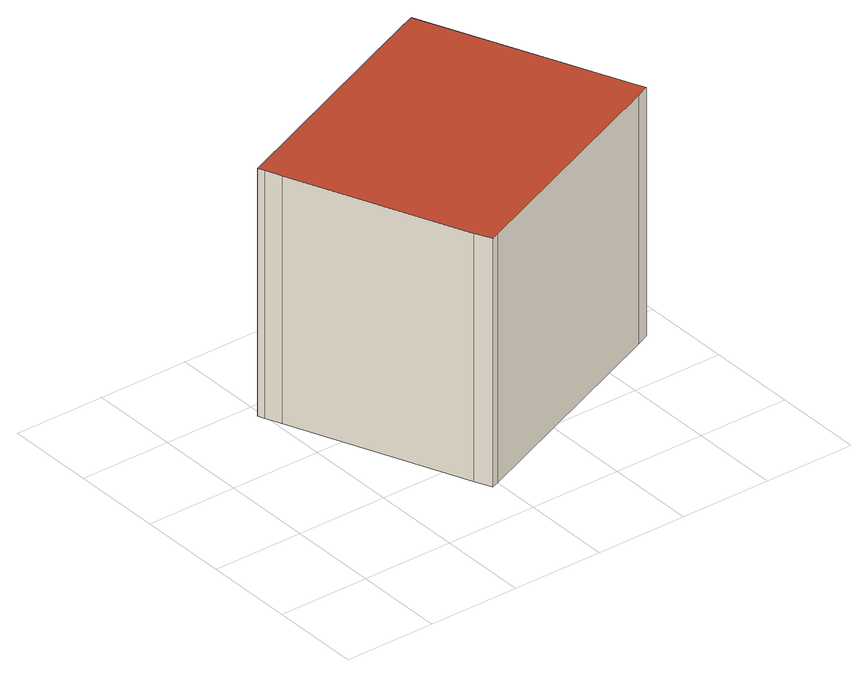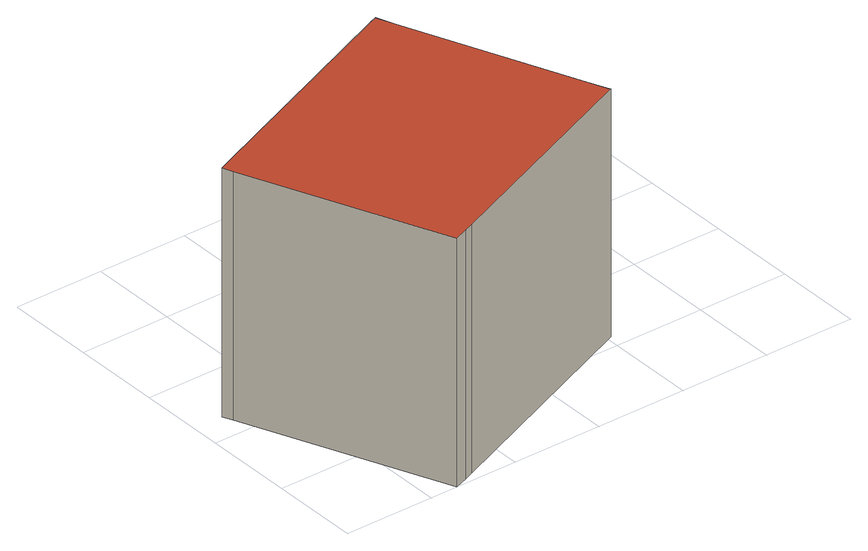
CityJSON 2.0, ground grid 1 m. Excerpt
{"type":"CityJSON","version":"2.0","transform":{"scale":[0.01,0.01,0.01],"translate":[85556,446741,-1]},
"CityObjects":{
"building1":{"type":"Building","attributes":{"dak_type":"horizontal","data_area":6.13,"data_coverage":0.816,"geconstateerd":false,"gid":18960851,"h_dak_50p":2.46,"h_dak_70p":2.47,"h_dak_max":2.54,"h_dak_min":2.45,"h_maaiveld":-0.296,"kas_warenhuis":false,"lod11_replace":false,"ondergronds_type":"above ground","oorspronkelijkbouwjaar":1928,"pw_actueel":"yes","pw_bron":"ahn3","reconstructie_methode":"tudelft3d-geoflow","reconstruction_skipped":false,"rmse_lod12":0.0237,"rmse_lod13":0.0233,"rmse_lod22":0.0233,"rn":1,"status":"Pand in gebruik","t_run":33.05,"val3dity_codes_lod12":"[]","val3dity_codes_lod13":"[]","val3dity_codes_lod22":"[]","volume":16807},"children":["building1-1"]},
"building1-1":{"type":"BuildingPart","parents":["building1"],"geometry":[{"type":"Solid","lod":"2.2","boundaries":[[[[0,1,2,3,4,5,6,7,8,9,10,11]],[[12,4,3,13]],[[14,5,4,12]],[[15,7,6,16]],[[16,6,5,14]],[[17,8,7,15]],[[18,10,9,19]],[[20,11,10,18]],[[19,9,8,17]],[[13,3,2,21]],[[21,2,1,22]],[[22,1,0,23]],[[23,0,11,20]],[[13,21,22,23,20,18,19,17,15,16,14,12]]]],"semantics":{"surfaces":[{"type":"GroundSurface"},{"type":"WallSurface","on_footprint_edge":true},{"type":"RoofSurface"}],"values":[[0,1,1,1,1,1,1,1,1,1,1,1,1,2]]}}]}
},
"vertices":[
[200,54,70],[192,51,70],[184,70,70],[105,260,70],[98,277,70],[95,284,70],[344,389,70],[354,393,70],[369,399,70],[462,178,70],[467,167,70],[453,161,70],[98,277,346],[105,260,346],[95,284,346],[354,393,347],[344,389,347],[369,399,347],[467,167,347],[462,178,347],[453,161,347],[184,70,346],[192,51,347],[200,54,347]
]}
